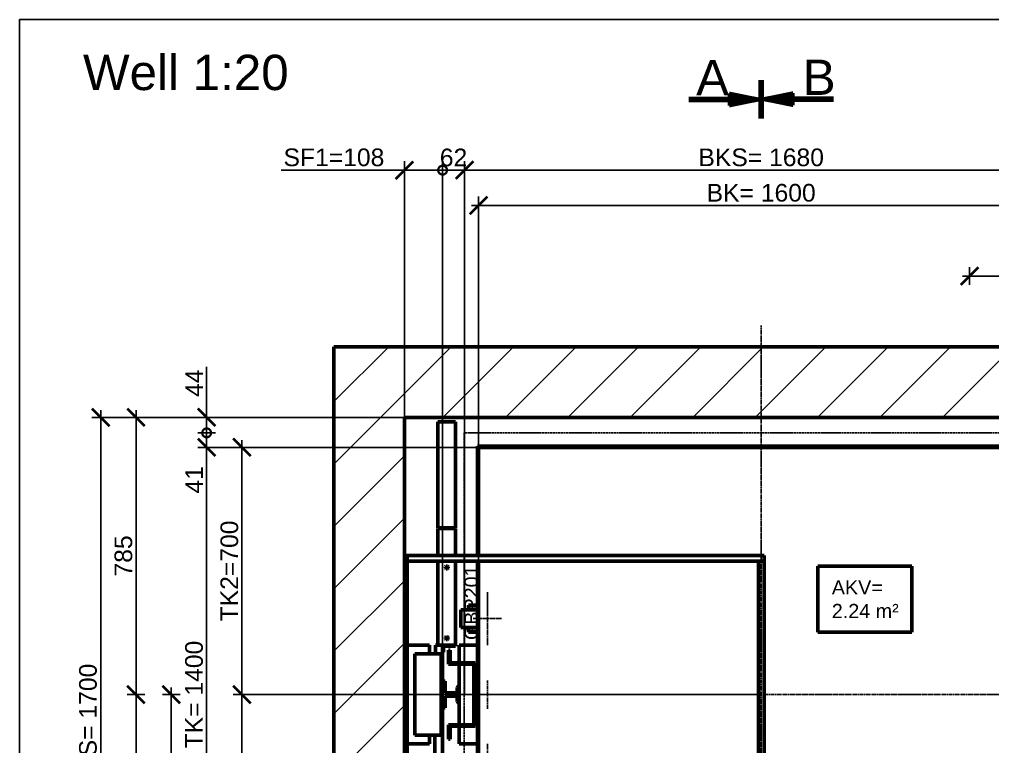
# Model space of a CAD drawing. Header units: millimetres. Extents: x -9546 to 173314, y -46180 to 27253.
# Drawn here: x 43420 to 46175, y -35694 to -33635 of the extents above; entities that cross this region are included whole.
import ezdxf

# ---------------------------------------------------------------- set-up
doc = ezdxf.new("R2010")
doc.units = ezdxf.units.MM
doc.linetypes.add('AM_ISO02W050', pattern=[7.5, 6, -1.5])
doc.linetypes.add('AM_ISO08W050', pattern=[18, 12, -1.5, 3, -1.5])
for name, color, linetype, lineweight in [('AM_0', 7, 'Continuous', 50), ('AM_5', 3, 'Continuous', 25), ('AM_8', 1, 'Continuous', 25), ('LDCar-AM_0', 7, 'Continuous', 50), ('LDCarFrame-AM_0', 7, 'Continuous', 50), ('LDCarFrame-AM_3', 6, 'AM_ISO02W050', 25), ('LDElectricalComponents-AM_0', 7, 'Continuous', 50), ('LDForces-AM_0', 7, 'Continuous', 50), ('LDGear-AM_0', 7, 'Continuous', 50), ('LDGear-AM_7', 4, 'AM_ISO08W050', 25), ('LDGuides-AM_0', 7, 'Continuous', 50), ('LDRailBrackets-AM_0', 7, 'Continuous', 50), ('LDShaft-AM_0', 7, 'Continuous', 50), ('LDShaft-AM_5', 3, 'Continuous', 25), ('LDShaft-AM_7', 4, 'AM_ISO08W050', 25)]:
    doc.layers.add(name, color=color, linetype=linetype, lineweight=lineweight)
doc.layers.add('AM_VIEWS', color=1, linetype='Continuous', lineweight=25, plot=False)
doc.styles.add('LD', font='ARIALUNI.ttf')
doc.styles.get("Standard").update_dxf_attribs({"font": 'ARIALUNI.ttf'})
doc.dimstyles.new('LIFT', dxfattribs={"dimtxt": 2.5, "dimasz": 2.5, "dimexe": 1.25, "dimexo": 0, "dimgap": 0.5, "dimtad": 1, "dimdec": 0, "dimzin": 1, "dimdsep": 46, "dimtxsty": 'LD', "dimblk": 'ARCHTICK', "dimcen": 0, "dimdle": 1, "dimclrd": 3, "dimclre": 3, "dimclrt": 4, "dimadec": 0, "dimazin": 0, "dimtp": 0.1, "dimtm": 0.1, "dimtfac": 0.71, "dimtdec": 0, "dimtix": 1, "dimtmove": 0, "dimatfit": 3, "dimfxl": 1, "dimtolj": 1, "dimarcsym": 0})

# ---------------------------------------------------------------- blocks, each defined once
blk = doc.blocks.new('LD_20260611094835_000001A7')
at = {"layer": 'AM_8'}
for p, q in [((-200, 1567.8), (132.2, 1900)), ((-200, 1744.5), (-44.5, 1900)), ((109, 1700), (309, 1900)), ((285.8, 1700), (485.8, 1900)), ((462.6, 1700), (662.6, 1900)), ((639.3, 1700), (839.3, 1900)), ((816.1, 1700), (1016.1, 1900)), ((992.9, 1700), (1192.9, 1900)), ((1169.7, 1700), (1369.7, 1900)), ((1346.4, 1700), (1546.4, 1900)), ((1523.2, 1700), (1723.2, 1900)), ((1700, 1700), (1900, 1900)), ((1876.8, 1700), (2076.8, 1900)), ((2053.6, 1700), (2253.6, 1900)), ((2150, 1619.7), (2350, 1819.7)), ((2150, 1442.9), (2350, 1642.9)), ((-200, 1391), (0, 1591)), ((2150, 1266.1), (2350, 1466.1)), ((-200, 1214.2), (0, 1414.2)), ((2150, 1089.3), (2350, 1289.3)), ((-200, 1037.4), (0, 1237.4)), ((2150, 912.6), (2350, 1112.6)), ((-200, 860.7), (0, 1060.7)), ((2150, 735.8), (2350, 935.8)), ((-200, 683.9), (0, 883.9)), ((2150, 559), (2350, 759)), ((-200, 507.1), (0, 707.1)), ((2150, 382.2), (2350, 582.2)), ((-200, 330.3), (0, 530.3)), ((2150, 205.5), (2350, 405.5)), ((-200, 153.6), (0, 353.6)), ((2150, 28.7), (2350, 228.7)), ((-200, -23.2), (0, 176.8)), ((2098.1, -200), (2350, 51.9)), ((-200, -200), (0, 0)), ((-23.2, -200), (176.8, 0)), ((1600, -167.8), (1767.8, 0)), ((1744.5, -200), (1944.5, 0)), ((1921.3, -200), (2121.3, 0)), ((153.6, -200), (332.5, -21.1)), ((357.5, -172.8), (420, -110.3)), ((2274.9, -200), (2350, -124.9)), ((330.3, -200), (332.5, -197.8))]:
    blk.add_line(p, q, dxfattribs=at)
blk = doc.blocks.new('LD_20260611094835_000001A8')
at = {"layer": 'LDShaft-AM_0'}
for p, q in [((0, 1900), (-200, 1900)), ((-200, 1900), (-200, -200)), ((2150, 1900), (0, 1900)), ((2350, 1900), (2150, 1900)), ((2350, -200), (2350, 1900)), ((0, 1700), (0, 1309)), ((0, 0), (0, 1700)), ((0, 1700), (2150, 1700)), ((2150, 1635), (2150, 1700)), ((2150, 1700), (2150, 0)), ((2150, 320), (2150, 1510)), ((0, 509), (0, 341.8)), ((0, 258.3), (0, 0)), ((2150, 0), (2150, 195)), ((0, 0), (440, 0)), ((332.5, 0), (0, 0)), ((357.5, 0), (332.5, 0)), ((332.5, -200), (332.5, 0)), ((420, 0), (357.5, 0)), ((357.5, 0), (357.5, -200)), ((420, -200), (420, 0)), ((1580, 0), (2150, 0)), ((2150, 0), (1600, 0)), ((1600, 0), (1600, -200)), ((-200, -200), (0, -200)), ((0, -200), (332.5, -200)), ((332.5, -200), (357.5, -200)), ((357.5, -200), (420, -200)), ((1600, -200), (2150, -200)), ((2150, -200), (2350, -200))]:
    blk.add_line(p, q, dxfattribs=at)
blk = doc.blocks.new('LD_20260611094835_000001B0')
at = {"layer": 'AM_0'}
for p, q in [((-22, -115), (-22, -590)), ((0, -612.75), (0, -115)), ((-22, -551), (-35, -551)), ((-35, -551), (-35, -590)), ((0, -601), (0, -621)), ((5, -601), (0, -601)), ((5, -621), (5, -601)), ((0, -612.75), (-2, -612.75)), ((-2, -612.75), (-2, -639.25)), ((0, -639.25), (0, -612.75)), ((0, -621), (0, -631)), ((5, -621), (0, -621)), ((0, -631), (0, -651)), ((0, -631), (5, -631)), ((5, -631), (5, -621)), ((5, -651), (5, -631)), ((-35, -640), (-35, -701)), ((-22, -640), (-22, -676)), ((-2, -639.25), (0, -639.25)), ((0, -676), (0, -639.25)), ((0, -651), (5, -651)), ((-22, -676), (0, -676)), ((0, -701), (0, -676)), ((-35, -701), (0, -701))]:
    blk.add_line(p, q, dxfattribs=at)
blk = doc.blocks.new('LD_20260611094835_000001B4')
at = {"layer": 'LDShaft-AM_7'}
for p, q in [((0, -1175), (0, 1045)), ((-1270, 0), (1400, 0))]:
    blk.add_line(p, q, dxfattribs=at)
blk = doc.blocks.new('LD_20260611094835_000001B6')
at = {"layer": 'LDElectricalComponents-AM_0'}
for p, q in [((8, 400), (0, 400)), ((0, 400), (0, 384)), ((8, 384), (8, 400)), ((1018, 400), (8, 400)), ((8, 400), (8, 384)), ((1018, 384), (1018, 400)), ((0, 384), (8, 384)), ((0, 384), (0, -400)), ((8, 384), (1018, 384)), ((8, -400), (8, 384)), ((1002, 384), (1002, -915)), ((1018, 384), (1002, 384)), ((1018, -915), (1018, 384)), ((0, -400), (8, -400)), ((1002, -915), (1018, -915))]:
    blk.add_line(p, q, dxfattribs=at)
blk = doc.blocks.new('LD_20260611094835_000001BC')
at = {"layer": 'LDRailBrackets-AM_0'}
for p, q in [((71, 140), (8, 140)), ((71, 115), (71, 140)), ((104, 115), (29, 115)), ((29, 115), (29, -115)), ((108, 115), (104, 115)), ((104, 115), (104, -115)), ((104, -115), (104, 115)), ((108, -115), (108, 115)), ((29, -115), (104, -115)), ((71, -140), (71, -115)), ((104, -115), (108, -115)), ((8, -140), (71, -140))]:
    blk.add_line(p, q, dxfattribs=at)
blk = doc.blocks.new('LD_20260611094835_000001D5')
at = {"layer": 'LDCar-AM_0'}
for p, q in [((-803, 703), (-803, 394)), ((803, 703), (-803, 703)), ((-800, 394), (-800, 700)), ((-800, 700), (800, 700)), ((800, 700), (800, -700)), ((803, -703), (803, 703)), ((-803, 378), (-803, -703)), ((-800, -703), (-800, 378)), ((-803, -703), (-800, -703)), ((-450, -700), (-800, -700)), ((-800, -700), (-800, -703)), ((-800, -703), (-453, -703)), ((-453, -703), (-453, -762.5)), ((-450, -765.5), (-450, -700)), ((450, -700), (450, -765.5)), ((800, -700), (450, -700)), ((453, -762.5), (453, -703)), ((453, -703), (803, -703)), ((-453, -762.5), (-471.5, -762.5)), ((-471.5, -762.5), (-471.5, -765.5)), ((-471.5, -765.5), (-450, -765.5)), ((-451.5, -765.5), (-451.5, -766.5)), ((-451.5, -766.5), (-8, -766.5)), ((8, -766.5), (451.5, -766.5)), ((450, -765.5), (471.5, -765.5)), ((451.5, -766.5), (451.5, -765.5)), ((471.5, -762.5), (453, -762.5)), ((471.5, -765.5), (471.5, -762.5))]:
    blk.add_line(p, q, dxfattribs=at)
blk = doc.blocks.new('LD_20260611094835_000001D7')
at = {"layer": 'LDCarFrame-AM_0'}
for p, q in [((-803, 140), (-855, 140)), ((-855, 140), (-855, 90)), ((855, 140), (803, 140)), ((855, 90), (855, 140)), ((-885, 126), (-885, 86)), ((-881, 126), (-885, 126)), ((-881, 90), (-881, 126)), ((885, 126), (881, 126)), ((881, 126), (881, 90)), ((885, 86), (885, 126)), ((-885, 86), (-814, 86)), ((-810, 90), (-881, 90)), ((-855, 86), (-855, -86)), ((-814, 86), (-814, 50)), ((-810, 50), (-810, 90)), ((881, 90), (810, 90)), ((810, 90), (810, 50)), ((814, 86), (885, 86)), ((814, 50), (814, 86)), ((855, -86), (855, 86)), ((-814, 50), (-810, 50)), ((-810, 50), (-814, 50)), ((-814, 50), (-814, -50)), ((-810, -50), (-810, 50)), ((814, 50), (810, 50)), ((810, 50), (810, -50)), ((810, 50), (814, 50)), ((814, -50), (814, 50)), ((-810, -50), (-814, -50)), ((-814, -50), (-814, -86)), ((-814, -50), (-810, -50)), ((-810, -90), (-810, -50)), ((814, -50), (810, -50)), ((810, -50), (810, -90)), ((810, -50), (814, -50)), ((814, -86), (814, -50)), ((-885, -86), (-885, -126)), ((-814, -86), (-885, -86)), ((-881, -126), (-881, -90)), ((-881, -90), (-810, -90)), ((-855, -90), (-855, -140)), ((810, -90), (881, -90)), ((885, -86), (814, -86)), ((855, -140), (855, -90)), ((881, -90), (881, -126)), ((885, -126), (885, -86)), ((-885, -126), (-881, -126)), ((881, -126), (885, -126)), ((-855, -140), (-803, -140)), ((817.5, -140), (855, -140))]:
    blk.add_line(p, q, dxfattribs=at)
blk = doc.blocks.new('LD_20260611094835_000001D8')
at = {"layer": 'LDGear-AM_0'}
for p, q in [((-829, 253.5), (-829, 251.5)), ((-803, 253.5), (-829, 253.5)), ((-829, 251.5), (-829, 240)), ((-803, 251.5), (-829, 251.5)), ((-829, 251.5), (-803, 251.5)), ((829, 253.5), (803, 253.5)), ((829, 251.5), (803, 251.5)), ((803, 251.5), (829, 251.5)), ((829, 251.5), (829, 253.5)), ((829, 240), (829, 251.5)), ((-844.3, 240), (-850, 240)), ((-850, 240), (-850, 190)), ((-828, 240), (-844.3, 240)), ((-803.7, 240), (-828, 240)), ((-803, 240), (-803.7, 240)), ((803.7, 240), (803, 240)), ((828, 240), (803.7, 240)), ((844.3, 240), (828, 240)), ((847.5, 240), (844.3, 240)), ((-850, 190), (-844.3, 190)), ((-844.3, 190), (-828, 190)), ((-829, 190), (-829, 178.5)), ((-829, 178.5), (-829, 176.5)), ((-803, 178.5), (-829, 178.5)), ((-829, 178.5), (-803, 178.5)), ((-829, 176.5), (-803, 176.5)), ((-828, 190), (-803.7, 190)), ((-803.7, 190), (-803, 190)), ((803, 190), (803.7, 190)), ((829, 178.5), (803, 178.5)), ((803, 178.5), (829, 178.5)), ((803, 176.5), (829, 176.5)), ((803.7, 190), (828, 190)), ((828, 190), (844.3, 190)), ((829, 178.5), (829, 190)), ((829, 176.5), (829, 178.5)), ((844.3, 190), (847.5, 190)), ((-844.3, -190), (-850, -190)), ((-850, -190), (-850, -240)), ((-828, -190), (-844.3, -190)), ((-829, -176.5), (-829, -178.5)), ((-803, -176.5), (-829, -176.5)), ((-829, -178.5), (-829, -190)), ((-803, -178.5), (-829, -178.5)), ((-829, -178.5), (-803, -178.5)), ((-803.7, -190), (-828, -190)), ((-803, -190), (-803.7, -190)), ((829, -176.5), (817.5, -176.5)), ((829, -178.5), (817.5, -178.5)), ((817.5, -178.5), (829, -178.5)), ((828, -190), (817.5, -190)), ((844.3, -190), (828, -190)), ((829, -178.5), (829, -176.5)), ((829, -190), (829, -178.5)), ((847.5, -190), (844.3, -190)), ((-850, -240), (-844.3, -240)), ((-844.3, -240), (-828, -240)), ((-829, -240), (-829, -251.5)), ((-828, -240), (-803.7, -240)), ((-803.7, -240), (-803, -240)), ((817.5, -240), (828, -240)), ((828, -240), (844.3, -240)), ((829, -251.5), (829, -240)), ((844.3, -240), (847.5, -240)), ((-829, -251.5), (-829, -253.5)), ((-803, -251.5), (-829, -251.5)), ((-829, -251.5), (-803, -251.5)), ((-829, -253.5), (-803, -253.5)), ((829, -251.5), (817.5, -251.5)), ((817.5, -251.5), (829, -251.5)), ((817.5, -253.5), (829, -253.5)), ((829, -253.5), (829, -251.5))]:
    blk.add_line(p, q, dxfattribs=at)
at = {"layer": 'LDGear-AM_7'}
for p, q in [((-775, 280), (-775, 290)), ((-775, 150), (-775, 280)), ((775, 280), (775, 290)), ((775, 150), (775, 280)), ((-735, 215), (-815, 215)), ((815, 215), (735, 215)), ((-775, 140), (-775, 150)), ((775, 140), (775, 150)), ((-775, -150), (-775, -140)), ((-775, -280), (-775, -150)), ((775, -150), (775, -140)), ((775, -280), (775, -150)), ((-735, -215), (-815, -215)), ((815, -215), (735, -215)), ((-775, -290), (-775, -280)), ((775, -290), (775, -280))]:
    blk.add_line(p, q, dxfattribs=at)
blk = doc.blocks.new('LD_20260611094835_000001D9')
at = {"layer": 'LDGear-AM_7'}
for p, q in [((0, -40), (0, 40)), ((-115, 0), (115, 0))]:
    blk.add_line(p, q, dxfattribs=at)
blk = doc.blocks.new('LD_20260611094835_000001DB')
at = {"layer": 'LDCarFrame-AM_0'}
for p, q in [((-15, 26.3), (-20.5, 20)), ((-20.5, 20), (-20.5, 15)), ((-20.5, 15), (-15, 15)), ((-15, 15), (-20.5, 15)), ((-20.5, 15), (-20.5, 6)), ((-20.5, 6), (-15, 6)), ((-15, -6), (-20.5, -6)), ((-20.5, -6), (-20.5, -15)), ((-15, -15), (-20.5, -15)), ((-20.5, -15), (-20.5, -20)), ((-20.5, -15), (-15, -15)), ((-20.5, -20), (-15, -26.3))]:
    blk.add_line(p, q, dxfattribs=at)
blk = doc.blocks.new('LD_20260611094835_000001E0')
at = {"layer": 'LDForces-AM_0'}
for p, q in [((116.3, 1276.5), (116, 1275)), ((116, 1275), (116.3, 1273.5)), ((117.2, 1277.8), (116.3, 1276.5)), ((116.3, 1273.5), (117.2, 1272.2)), ((118.5, 1278.7), (117.2, 1277.8)), ((117.2, 1272.2), (118.5, 1271.3)), ((120, 1279), (118.5, 1278.7)), ((118.5, 1271.3), (120, 1271)), ((121.5, 1278.7), (120, 1279)), ((120, 1271), (121.5, 1271.3)), ((122.8, 1277.8), (121.5, 1278.7)), ((121.5, 1271.3), (122.8, 1272.2)), ((123.7, 1276.5), (122.8, 1277.8)), ((122.8, 1272.2), (123.7, 1273.5)), ((124, 1275), (123.7, 1276.5)), ((123.7, 1273.5), (124, 1275)), ((116.3, 1076.5), (116, 1075)), ((116, 1075), (116.3, 1073.5)), ((117.2, 1077.8), (116.3, 1076.5)), ((118.5, 1078.7), (117.2, 1077.8)), ((120, 1079), (118.5, 1078.7)), ((121.5, 1078.7), (120, 1079)), ((122.8, 1077.8), (121.5, 1078.7)), ((123.7, 1076.5), (122.8, 1077.8)), ((124, 1075), (123.7, 1076.5)), ((123.7, 1073.5), (124, 1075)), ((116.3, 1073.5), (117.2, 1072.2)), ((117.2, 1072.2), (118.5, 1071.3)), ((118.5, 1071.3), (120, 1071)), ((120, 1071), (121.5, 1071.3)), ((121.5, 1071.3), (122.8, 1072.2)), ((122.8, 1072.2), (123.7, 1073.5))]:
    blk.add_line(p, q, dxfattribs=at)
blk = doc.blocks.new('LD_20260611094835_000001E1')
at = {"layer": 'LDCarFrame-AM_0'}
for p, q in [((-25, 512), (-25, 212)), ((25, 512), (-25, 512)), ((25, 212), (25, 512)), ((-25, 212), (25, 212)), ((25, 210), (-25, 210)), ((-25, 210), (-25, 134)), ((25, 134), (25, 210)), ((-25, 118), (-25, -120)), ((25, -120), (25, 118)), ((-32, -120), (-32, -145)), ((-12, -120), (-32, -120)), ((-25, -120), (25, -120)), ((-12, -120), (-12, -140)), ((25, -120), (-12, -120)), ((-12, -145), (-12, -120)), ((-9, -140), (-9, -123)), ((-9, -123), (25, -123)), ((25, -123), (25, -120)), ((-12, -140), (-9, -140))]:
    blk.add_line(p, q, dxfattribs=at)
blk = doc.blocks.new('LD_20260611094835_000001E3')
at = {"layer": 'LDGuides-AM_0'}
for p, q in [((-24, 37.5), (-31, 37.5)), ((-31, 37.5), (-31, -37.5)), ((-24, 5), (-24, 37.5)), ((16, 5), (-24, 5)), ((-24, -5), (16, -5)), ((-24, -37.5), (-24, -5)), ((-31, -37.5), (-24, -37.5))]:
    blk.add_line(p, q, dxfattribs=at)
blk = doc.blocks.new('LD_20260611094835_000001E8')
at = {"layer": 'LDCarFrame-AM_3'}
for p, q in [((-841, 741), (-841, -765)), ((841, 741), (-841, 741)), ((-841, 741), (-841, -765)), ((841, 741), (-841, 741)), ((-841, 741), (-841, -765)), ((841, 741), (-841, 741)), ((-841, 741), (-841, -765)), ((841, 741), (-841, 741)), ((841, -765), (841, 741)), ((841, -765), (841, 741)), ((841, -765), (841, 741)), ((841, -765), (841, 741)), ((-800, 700), (-800, -700)), ((800, 700), (-800, 700)), ((800, -700), (800, 700)), ((-800, -700), (800, -700)), ((-841, -765), (841, -765)), ((-841, -765), (841, -765)), ((-841, -765), (841, -765)), ((-841, -765), (841, -765))]:
    blk.add_line(p, q, dxfattribs=at)
blk = doc.blocks.new('_DotSmall')
at = {"color": 0, "linetype": 'ByBlock', "const_width": 0.5}
blk.add_lwpolyline([(-0.0625, 0, 1), (0.0625, 0, 1)], format="xyb", close=True, dxfattribs=at)
blk = doc.blocks.new('*D2434')
at = {"layer": 'Defpoints', "color": 0, "transparency": 16777216}
for p in [(43949.7, -34806.1), (43974.7, -34806.1), (43974.7, -34847.1)]:
    blk.add_point(p, dxfattribs=at)
at = {"layer": 'LDShaft-AM_5', "color": 3, "lineweight": -2, "transparency": 16777216}
for p, q in [((43974.7, -34806.1), (43924.7, -34806.1)), ((43949.7, -34806.1), (43949.7, -34867.1)), ((43974.7, -34847.1), (43924.7, -34847.1)), ((43949.7, -34847.1), (43949.7, -34981.1))]:
    blk.add_line(p, q, dxfattribs=at)
at = {"layer": 'LDShaft-AM_5', "color": 3, "lineweight": -2, "transparency": 16777216, "xscale": 50, "yscale": 50, "zscale": 50, "rotation": 90}
blk.add_blockref('_DotSmall', (43949.7, -34806.1), dxfattribs=at)
at = {"layer": 'LDShaft-AM_5', "color": 4, "transparency": 16777216, "insert": (43914.6, -34939.1), "char_height": 50, "attachment_point": 5, "rotation": 90, "style": 'LD'}
blk.add_mtext('\\A1;41', dxfattribs=at)
blk = doc.blocks.new('_ArchTick')
at = {"color": 0, "linetype": 'ByBlock', "const_width": 0.15}
blk.add_lwpolyline([(-0.5, -0.5), (0.5, 0.5)], dxfattribs=at)
blk = doc.blocks.new('_NONE')
blk = doc.blocks.new('*D2435')
at = {"layer": 'Defpoints', "color": 0, "transparency": 16777216}
for p in [(43949.7, -34762.1), (43974.7, -34762.1), (43974.7, -34806.1)]:
    blk.add_point(p, dxfattribs=at)
at = {"layer": 'LDShaft-AM_5', "color": 3, "lineweight": -2, "transparency": 16777216}
for p, q in [((43949.7, -34762.1), (43949.7, -34618.7)), ((43974.7, -34762.1), (43924.7, -34762.1)), ((43949.7, -34826.1), (43949.7, -34762.1)), ((43974.7, -34806.1), (43924.7, -34806.1))]:
    blk.add_line(p, q, dxfattribs=at)
at = {"layer": 'LDShaft-AM_5', "color": 3, "lineweight": -2, "transparency": 16777216, "xscale": 50, "yscale": 50, "zscale": 50}
for name, p, rotation in [('_ArchTick', (43949.7, -34762.1), 90), ('_DotSmall', (43949.7, -34806.1), 270)]:
    blk.add_blockref(name, p, dxfattribs=dict(at, rotation=rotation))
at = {"layer": 'LDShaft-AM_5', "color": 4, "transparency": 16777216, "insert": (43914.7, -34665.4), "char_height": 50, "attachment_point": 5, "rotation": 90, "style": 'LD'}
blk.add_mtext('\\A1;44', dxfattribs=at)
blk = doc.blocks.new('*D2436')
at = {"layer": 'AM_5', "color": 3, "lineweight": -2, "transparency": 16777216}
for p, q in [((44719.7, -34847.1), (44024.7, -34847.1)), ((44049.7, -35567.1), (44049.7, -34827.1)), ((45519.7, -35547.1), (44024.7, -35547.1))]:
    blk.add_line(p, q, dxfattribs=at)
at = {"layer": 'Defpoints', "color": 0, "transparency": 16777216}
for p in [(44049.7, -34847.1), (44719.7, -34847.1), (45519.7, -35547.1)]:
    blk.add_point(p, dxfattribs=at)
at = {"layer": 'AM_5', "color": 3, "lineweight": -2, "transparency": 16777216, "xscale": 50, "yscale": 50, "zscale": 50}
for p, rotation in [((44049.7, -34847.1), 90), ((44049.7, -35547.1), 270)]:
    blk.add_blockref('_ArchTick', p, dxfattribs=dict(at, rotation=rotation))
at = {"layer": 'AM_5', "color": 4, "transparency": 16777216, "insert": (44014.2, -35197.1), "char_height": 50, "attachment_point": 5, "rotation": 90, "style": 'LD'}
blk.add_mtext('\\A1;TK2=700', dxfattribs=at)
blk = doc.blocks.new('*D2438')
at = {"layer": 'Defpoints', "color": 0, "transparency": 16777216}
for p in [(44679.7, -34062.1), (44617.7, -35547.1), (44679.7, -35547.1)]:
    blk.add_point(p, dxfattribs=at)
at = {"layer": 'LDShaft-AM_5', "color": 3, "lineweight": -2, "transparency": 16777216}
for p, q in [((44617.7, -35547.1), (44617.7, -34037.1)), ((44679.7, -35547.1), (44679.7, -34037.1)), ((44617.7, -34062.1), (44567.7, -34062.1)), ((44617.7, -34062.1), (44679.7, -34062.1)), ((44679.7, -34062.1), (44729.7, -34062.1))]:
    blk.add_line(p, q, dxfattribs=at)
at = {"layer": 'LDShaft-AM_5', "color": 3, "lineweight": -2, "transparency": 16777216, "xscale": 50, "yscale": 50, "zscale": 50}
blk.add_blockref('_DotSmall', (44617.7, -34062.1), dxfattribs=at)
at = {"layer": 'LDShaft-AM_5', "color": 4, "transparency": 16777216, "insert": (44648.7, -34026.5), "char_height": 50, "attachment_point": 5, "style": 'LD'}
blk.add_mtext('\\A1;62', dxfattribs=at)
blk = doc.blocks.new('*D2440')
at = {"layer": 'Defpoints', "color": 0, "transparency": 16777216}
for p in [(43849.7, -35547.1), (43874.7, -35547.1), (45519.7, -36357.1)]:
    blk.add_point(p, dxfattribs=at)
at = {"layer": 'LDShaft-AM_5', "color": 3, "lineweight": -2, "transparency": 16777216}
for p, q in [((43849.7, -36377.1), (43849.7, -35527.1)), ((43874.7, -35547.1), (43824.7, -35547.1)), ((45519.7, -36357.1), (43824.7, -36357.1))]:
    blk.add_line(p, q, dxfattribs=at)
at = {"layer": 'LDShaft-AM_5', "color": 3, "lineweight": -2, "transparency": 16777216, "xscale": 50, "yscale": 50, "zscale": 50}
for p, rotation in [((43849.7, -35547.1), 90), ((43849.7, -36357.1), 270)]:
    blk.add_blockref('_ArchTick', p, dxfattribs=dict(at, rotation=rotation))
at = {"layer": 'LDShaft-AM_5', "color": 4, "transparency": 16777216, "insert": (43814.2, -35952.1), "char_height": 50, "attachment_point": 5, "rotation": 90, "style": 'LD'}
blk.add_mtext('\\A1;TKF= 810', dxfattribs=at)
blk = doc.blocks.new('*D2443')
at = {"layer": 'Defpoints', "color": 0, "transparency": 16777216}
for p in [(46359.7, -34062.1), (44679.7, -35547.1), (46359.7, -35547.1)]:
    blk.add_point(p, dxfattribs=at)
at = {"layer": 'LDShaft-AM_5', "color": 3, "lineweight": -2, "transparency": 16777216}
for p, q in [((44679.7, -35547.1), (44679.7, -34037.1)), ((46359.7, -35547.1), (46359.7, -34037.1)), ((44659.7, -34062.1), (46379.7, -34062.1))]:
    blk.add_line(p, q, dxfattribs=at)
at = {"layer": 'LDShaft-AM_5', "color": 3, "lineweight": -2, "transparency": 16777216, "xscale": 50, "yscale": 50, "zscale": 50, "rotation": 180}
blk.add_blockref('_ArchTick', (44679.7, -34062.1), dxfattribs=at)
at = {"layer": 'LDShaft-AM_5', "color": 3, "lineweight": -2, "transparency": 16777216, "xscale": 50, "yscale": 50, "zscale": 50}
blk.add_blockref('_ArchTick', (46359.7, -34062.1), dxfattribs=at)
at = {"layer": 'LDShaft-AM_5', "color": 4, "transparency": 16777216, "insert": (45519.7, -34026.2), "char_height": 50, "attachment_point": 5, "style": 'LD'}
blk.add_mtext('\\A1;BKS= 1680', dxfattribs=at)
blk = doc.blocks.new('*D2445')
at = {"layer": 'AM_5', "color": 3, "lineweight": -2, "transparency": 16777216}
for p, q in [((44049.7, -36267.1), (44049.7, -35527.1)), ((45519.7, -35547.1), (44024.7, -35547.1)), ((44719.7, -36247.1), (44024.7, -36247.1))]:
    blk.add_line(p, q, dxfattribs=at)
at = {"layer": 'Defpoints', "color": 0, "transparency": 16777216}
for p in [(44049.7, -35547.1), (45519.7, -35547.1), (44719.7, -36247.1)]:
    blk.add_point(p, dxfattribs=at)
at = {"layer": 'AM_5', "color": 3, "lineweight": -2, "transparency": 16777216, "xscale": 50, "yscale": 50, "zscale": 50}
for p, rotation in [((44049.7, -35547.1), 90), ((44049.7, -36247.1), 270)]:
    blk.add_blockref('_ArchTick', p, dxfattribs=dict(at, rotation=rotation))
at = {"layer": 'AM_5', "color": 4, "transparency": 16777216, "insert": (44014.2, -35897.1), "char_height": 50, "attachment_point": 5, "rotation": 90, "style": 'LD'}
blk.add_mtext('\\A1;TK1=700', dxfattribs=at)
blk = doc.blocks.new('*D2448')
at = {"layer": 'Defpoints', "color": 0, "transparency": 16777216}
for p in [(43749.7, -35547.1), (43774.7, -35547.1), (45519.7, -36462.1)]:
    blk.add_point(p, dxfattribs=at)
at = {"layer": 'LDShaft-AM_5', "color": 3, "lineweight": -2, "transparency": 16777216}
for p, q in [((43749.7, -36482.1), (43749.7, -35527.1)), ((43774.7, -35547.1), (43724.7, -35547.1)), ((45519.7, -36462.1), (43724.7, -36462.1))]:
    blk.add_line(p, q, dxfattribs=at)
at = {"layer": 'LDShaft-AM_5', "color": 3, "lineweight": -2, "transparency": 16777216, "xscale": 50, "yscale": 50, "zscale": 50}
for p, rotation in [((43749.7, -35547.1), 90), ((43749.7, -36462.1), 270)]:
    blk.add_blockref('_ArchTick', p, dxfattribs=dict(at, rotation=rotation))
at = {"layer": 'LDShaft-AM_5', "color": 4, "transparency": 16777216, "insert": (43713.9, -36004.6), "char_height": 50, "attachment_point": 5, "rotation": 90, "style": 'LD'}
blk.add_mtext('\\A1;TKSW=915', dxfattribs=at)
blk = doc.blocks.new('*D2450')
at = {"layer": 'Defpoints', "color": 0, "transparency": 16777216}
for p in [(43749.7, -34762.1), (43774.7, -34762.1), (43774.7, -35547.1)]:
    blk.add_point(p, dxfattribs=at)
at = {"layer": 'LDShaft-AM_5', "color": 3, "lineweight": -2, "transparency": 16777216}
for p, q in [((43774.7, -34762.1), (43724.7, -34762.1)), ((43749.7, -35567.1), (43749.7, -34742.1)), ((43774.7, -35547.1), (43724.7, -35547.1))]:
    blk.add_line(p, q, dxfattribs=at)
at = {"layer": 'LDShaft-AM_5', "color": 3, "lineweight": -2, "transparency": 16777216, "xscale": 50, "yscale": 50, "zscale": 50}
for p, rotation in [((43749.7, -34762.1), 90), ((43749.7, -35547.1), 270)]:
    blk.add_blockref('_ArchTick', p, dxfattribs=dict(at, rotation=rotation))
at = {"layer": 'LDShaft-AM_5', "color": 4, "transparency": 16777216, "insert": (43714.2, -35154.6), "char_height": 50, "attachment_point": 5, "rotation": 90, "style": 'LD'}
blk.add_mtext('\\A1;785', dxfattribs=at)
blk = doc.blocks.new('*D2454')
at = {"layer": 'Defpoints', "color": 0, "transparency": 16777216}
for p in [(43649.7, -34762.1), (44509.7, -34762.1), (44509.7, -36462.1)]:
    blk.add_point(p, dxfattribs=at)
at = {"layer": 'LDShaft-AM_5', "color": 3, "lineweight": -2, "transparency": 16777216}
for p, q in [((44509.7, -34762.1), (43624.7, -34762.1)), ((43649.7, -36482.1), (43649.7, -34742.1)), ((44509.7, -36462.1), (43624.7, -36462.1))]:
    blk.add_line(p, q, dxfattribs=at)
at = {"layer": 'LDShaft-AM_5', "color": 3, "lineweight": -2, "transparency": 16777216, "xscale": 50, "yscale": 50, "zscale": 50}
for p, rotation in [((43649.7, -34762.1), 90), ((43649.7, -36462.1), 270)]:
    blk.add_blockref('_ArchTick', p, dxfattribs=dict(at, rotation=rotation))
at = {"layer": 'LDShaft-AM_5', "color": 4, "transparency": 16777216, "insert": (43613.9, -35612.1), "char_height": 50, "attachment_point": 5, "rotation": 90, "style": 'LD'}
blk.add_mtext('\\A1;TS= 1700', dxfattribs=at)
blk = doc.blocks.new('*D2455')
at = {"layer": 'Defpoints', "color": 0, "transparency": 16777216}
for p in [(46659.7, -34362.1), (46109.7, -34387.1), (46659.7, -34387.1)]:
    blk.add_point(p, dxfattribs=at)
at = {"layer": 'LDShaft-AM_5', "color": 3, "lineweight": -2, "transparency": 16777216}
for p, q in [((46109.7, -34387.1), (46109.7, -34337.1)), ((46659.7, -34387.1), (46659.7, -34337.1)), ((46089.7, -34362.1), (46679.7, -34362.1))]:
    blk.add_line(p, q, dxfattribs=at)
at = {"layer": 'LDShaft-AM_5', "color": 3, "lineweight": -2, "transparency": 16777216, "xscale": 50, "yscale": 50, "zscale": 50, "rotation": 180}
blk.add_blockref('_ArchTick', (46109.7, -34362.1), dxfattribs=at)
at = {"layer": 'LDShaft-AM_5', "color": 3, "lineweight": -2, "transparency": 16777216, "xscale": 50, "yscale": 50, "zscale": 50}
blk.add_blockref('_ArchTick', (46659.7, -34362.1), dxfattribs=at)
at = {"layer": 'LDShaft-AM_5', "color": 4, "transparency": 16777216, "insert": (46384.7, -34326.5), "char_height": 50, "attachment_point": 5, "style": 'LD'}
blk.add_mtext('\\A1;550', dxfattribs=at)
blk = doc.blocks.new('*D2456')
at = {"layer": 'Defpoints', "color": 0, "transparency": 16777216}
for p in [(44617.7, -34062.1), (44509.7, -35547.1), (44617.7, -35547.1)]:
    blk.add_point(p, dxfattribs=at)
at = {"layer": 'LDShaft-AM_5', "color": 3, "lineweight": -2, "transparency": 16777216}
for p, q in [((44509.7, -35547.1), (44509.7, -34037.1)), ((44617.7, -35547.1), (44617.7, -34037.1)), ((44509.7, -34062.1), (44160.4, -34062.1)), ((44617.7, -34062.1), (44489.7, -34062.1))]:
    blk.add_line(p, q, dxfattribs=at)
at = {"layer": 'LDShaft-AM_5', "color": 3, "lineweight": -2, "transparency": 16777216, "xscale": 50, "yscale": 50, "zscale": 50, "rotation": 180}
blk.add_blockref('_ArchTick', (44509.7, -34062.1), dxfattribs=at)
at = {"layer": 'LDShaft-AM_5', "color": 3, "lineweight": -2, "transparency": 16777216, "xscale": 50, "yscale": 50, "zscale": 50}
blk.add_blockref('_DotSmall', (44617.7, -34062.1), dxfattribs=at)
at = {"layer": 'LDShaft-AM_5', "color": 4, "transparency": 16777216, "insert": (44310.1, -34026.2), "char_height": 50, "attachment_point": 5, "style": 'LD'}
blk.add_mtext('\\A1;SF1=108', dxfattribs=at)
blk = doc.blocks.new('*D2465')
at = {"layer": 'Defpoints', "color": 0, "transparency": 16777216}
for p in [(46319.7, -34162.1), (44719.7, -34847.1), (46319.7, -34847.1)]:
    blk.add_point(p, dxfattribs=at)
at = {"layer": 'LDShaft-AM_5', "color": 3, "lineweight": -2, "transparency": 16777216}
for p, q in [((44719.7, -34847.1), (44719.7, -34137.1)), ((46319.7, -34847.1), (46319.7, -34137.1)), ((44699.7, -34162.1), (46339.7, -34162.1))]:
    blk.add_line(p, q, dxfattribs=at)
at = {"layer": 'LDShaft-AM_5', "color": 3, "lineweight": -2, "transparency": 16777216, "xscale": 50, "yscale": 50, "zscale": 50, "rotation": 180}
blk.add_blockref('_ArchTick', (44719.7, -34162.1), dxfattribs=at)
at = {"layer": 'LDShaft-AM_5', "color": 3, "lineweight": -2, "transparency": 16777216, "xscale": 50, "yscale": 50, "zscale": 50}
blk.add_blockref('_ArchTick', (46319.7, -34162.1), dxfattribs=at)
at = {"layer": 'LDShaft-AM_5', "color": 4, "transparency": 16777216, "insert": (45519.7, -34126.5), "char_height": 50, "attachment_point": 5, "style": 'LD'}
blk.add_mtext('\\A1;BK= 1600 ', dxfattribs=at)
blk = doc.blocks.new('*D2466')
at = {"layer": 'Defpoints', "color": 0, "transparency": 16777216}
for p in [(43949.7, -34847.1), (44719.7, -34847.1), (44719.7, -36247.1)]:
    blk.add_point(p, dxfattribs=at)
at = {"layer": 'LDShaft-AM_5', "color": 3, "lineweight": -2, "transparency": 16777216}
for p, q in [((44719.7, -34847.1), (43924.7, -34847.1)), ((43949.7, -36267.1), (43949.7, -34827.1)), ((44719.7, -36247.1), (43924.7, -36247.1))]:
    blk.add_line(p, q, dxfattribs=at)
at = {"layer": 'LDShaft-AM_5', "color": 3, "lineweight": -2, "transparency": 16777216, "xscale": 50, "yscale": 50, "zscale": 50}
for p, rotation in [((43949.7, -34847.1), 90), ((43949.7, -36247.1), 270)]:
    blk.add_blockref('_ArchTick', p, dxfattribs=dict(at, rotation=rotation))
at = {"layer": 'LDShaft-AM_5', "color": 4, "transparency": 16777216, "insert": (43914.2, -35547.1), "char_height": 50, "attachment_point": 5, "rotation": 90, "style": 'LD'}
blk.add_mtext('\\A1;TK= 1400', dxfattribs=at)
blk = doc.blocks.new('DWG_CMC_ARROW_B_LEFT')
for p, q in [((-0.14, -2.65), (-0.14, 2.74)), ((-0.09, -2.65), (-0.09, 2.74)), ((-0.05, -2.65), (-0.05, 2.74)), ((0, -2.65), (0, 2.74)), ((0.05, -2.65), (0.05, 2.74)), ((0.09, -2.65), (0.09, 2.74)), ((0.14, -2.65), (0.14, 2.74)), ((4.49, 0.91), (0.14, 0.05)), ((4.49, -0.82), (0.14, 0.05)), ((10.22, 0.05), (0.14, 0.05)), ((10.22, 0.09), (0.37, 0.09)), ((10.22, 0), (0.37, 0)), ((10.22, 0.14), (0.61, 0.14)), ((10.22, 0.19), (0.84, 0.19)), ((4.49, 0.23), (1.07, 0.23)), ((4.49, 0.28), (1.31, 0.28)), ((4.49, 0.33), (1.54, 0.33)), ((4.49, 0.37), (1.78, 0.37)), ((4.49, 0.42), (2.01, 0.42)), ((4.49, 0.46), (2.24, 0.46)), ((4.49, 0.51), (2.48, 0.51)), ((4.49, 0.56), (2.71, 0.56)), ((4.49, 0.6), (2.95, 0.6)), ((4.49, 0.65), (3.18, 0.65)), ((4.49, 0.7), (3.41, 0.7)), ((4.49, 0.74), (3.65, 0.74)), ((4.49, 0.79), (3.88, 0.79)), ((4.49, 0.84), (4.11, 0.84)), ((4.49, 0.88), (4.35, 0.88)), ((4.49, 0.91), (4.49, 0.05)), ((4.49, 0.05), (4.49, -0.82)), ((10.22, -0.05), (0.61, -0.05)), ((10.22, -0.09), (0.84, -0.09)), ((4.49, -0.14), (1.07, -0.14)), ((4.49, -0.19), (1.31, -0.19)), ((4.49, -0.23), (1.54, -0.23)), ((4.49, -0.28), (1.78, -0.28)), ((4.49, -0.33), (2.01, -0.33)), ((4.49, -0.37), (2.24, -0.37)), ((4.49, -0.42), (2.48, -0.42)), ((4.49, -0.46), (2.71, -0.46)), ((4.49, -0.51), (2.95, -0.51)), ((4.49, -0.56), (3.18, -0.56)), ((4.49, -0.6), (3.41, -0.6)), ((4.49, -0.65), (3.65, -0.65)), ((4.49, -0.7), (3.88, -0.7)), ((4.49, -0.74), (4.11, -0.74)), ((4.49, -0.79), (4.35, -0.79))]:
    blk.add_line(p, q)
blk.add_text('B', height=5).set_placement((5.88, 0.65))
blk = doc.blocks.new('DWG_CMC_ARROW_A_RIGHT')
for p, q in [((-0.14, -2.69), (-0.14, 2.69)), ((-0.09, -2.69), (-0.09, 2.69)), ((-0.05, -2.69), (-0.05, 2.69)), ((0, -2.69), (0, 2.69)), ((0.05, -2.69), (0.05, 2.69)), ((0.09, -2.69), (0.09, 2.69)), ((0.14, -2.69), (0.14, 2.69)), ((-10.22, 0.14), (-0.84, 0.14)), ((-10.22, 0.09), (-0.61, 0.09)), ((-10.22, 0.05), (-0.37, 0.05)), ((-10.22, 0), (-0.14, 0)), ((-4.49, 0.87), (-0.14, 0)), ((-4.49, 0.87), (-4.49, 0)), ((-4.49, 0.84), (-4.35, 0.84)), ((-4.49, 0.79), (-4.12, 0.79)), ((-4.49, 0.74), (-3.88, 0.74)), ((-4.49, 0.7), (-3.65, 0.7)), ((-4.49, 0.65), (-3.41, 0.65)), ((-4.49, 0.6), (-3.18, 0.6)), ((-4.49, 0.56), (-2.95, 0.56)), ((-4.49, 0.51), (-2.71, 0.51)), ((-4.49, 0.46), (-2.48, 0.46)), ((-4.49, 0.42), (-2.24, 0.42)), ((-4.49, 0.37), (-2.01, 0.37)), ((-4.49, 0.33), (-1.78, 0.33)), ((-4.49, 0.28), (-1.54, 0.28)), ((-4.49, 0.23), (-1.31, 0.23)), ((-4.49, 0.19), (-1.08, 0.19)), ((-4.49, 0), (-4.49, -0.87)), ((-4.49, -0.87), (-0.14, 0)), ((-10.22, -0.05), (-0.37, -0.05)), ((-10.22, -0.09), (-0.61, -0.09)), ((-10.22, -0.14), (-0.84, -0.14)), ((-4.49, -0.19), (-1.08, -0.19)), ((-4.49, -0.23), (-1.31, -0.23)), ((-4.49, -0.28), (-1.54, -0.28)), ((-4.49, -0.33), (-1.78, -0.33)), ((-4.49, -0.37), (-2.01, -0.37)), ((-4.49, -0.42), (-2.24, -0.42)), ((-4.49, -0.46), (-2.48, -0.46)), ((-4.49, -0.51), (-2.71, -0.51)), ((-4.49, -0.56), (-2.95, -0.56)), ((-4.49, -0.6), (-3.18, -0.6)), ((-4.49, -0.65), (-3.41, -0.65)), ((-4.49, -0.7), (-3.65, -0.7)), ((-4.49, -0.74), (-3.88, -0.74)), ((-4.49, -0.79), (-4.12, -0.79)), ((-4.49, -0.84), (-4.35, -0.84))]:
    blk.add_line(p, q)
blk.add_text('A', height=5).set_placement((-9.21, 0.6))
blk = doc.blocks.new('LD_20260611094835_000001EF')
at = {"layer": 'LDShaft-AM_0'}
for p, q in [((1170, 1278.3), (1170, 1091.7)), ((1436.8, 1278.3), (1170, 1278.3)), ((1436.8, 1091.7), (1436.8, 1278.3)), ((1170, 1091.7), (1436.8, 1091.7))]:
    blk.add_line(p, q, dxfattribs=at)
at = {"layer": 'LDShaft-AM_0', "insert": (1210, 1185), "char_height": 40, "attachment_point": 4, "style": 'LD'}
blk.add_mtext('\\fArial Unicode MS|b0|i0;\\l\\C256;AKV=\\P2.24 m²', dxfattribs=at)

msp = doc.modelspace()

# ---------------------------------------------------------------- linework, layer by layer
at = {"layer": 'AM_VIEWS'}
msp.add_lwpolyline([(43419.7, -33635.4), (47747.9, -33635.4), (47747.9, -37458.1), (43419.7, -37458.1)], close=True, dxfattribs=at)

# ---------------------------------------------------------------- block references
for name, p in [('LD_20260611094835_000001B4', (45519.7, -35547.1)), ('LD_20260611094835_000001A7', (44509.7, -36462.1)), ('LD_20260611094835_000001A8', (44509.7, -36462.1)), ('LD_20260611094835_000001E1', (44629.7, -35287.1)), ('LD_20260611094835_000001E8', (45519.7, -35547.1)), ('LD_20260611094835_000001D5', (45519.7, -35547.1)), ('LD_20260611094835_000001B6', (44509.7, -35553.1)), ('LD_20260611094835_000001E0', (44509.7, -36462.1)), ('LD_20260611094835_000001EF', (44509.7, -36462.1)), ('LD_20260611094835_000001D8', (45519.7, -35547.1)), ('LD_20260611094835_000001BC', (44509.7, -35547.1)), ('LD_20260611094835_000001D7', (45519.7, -35547.1)), ('LD_20260611094835_000001E3', (44648.7, -35547.1)), ('LD_20260611094835_000001D9', (44744.7, -35547.1)), ('LD_20260611094835_000001DB', (44679.7, -35547.1)), ('LD_20260611094835_000001B0', (44617.7, -35547.1))]:
    msp.add_blockref(name, p)
at = {"layer": 'LDShaft-AM_0', "xscale": 20, "yscale": 20, "zscale": 20}
for name in ['DWG_CMC_ARROW_A_RIGHT', 'DWG_CMC_ARROW_B_LEFT']:
    msp.add_blockref(name, (45519.7, -33862.1), dxfattribs=at)

# ---------------------------------------------------------------- texts
at = {"layer": 'LDShaft-AM_0', "insert": (43599.7, -33962.1), "char_height": 100, "attachment_point": 7, "style": 'LD'}
msp.add_mtext('\\fArial Unicode MS|b0|i0;\\l\\C256;Well 1:20\\P\\H0.6x;\\S  ', dxfattribs=at)
at = {"layer": 'LDShaft-AM_0', "insert": (44679.7, -35287.1), "char_height": 40, "attachment_point": 2, "rotation": 90, "style": 'LD'}
msp.add_mtext('\\fArial Unicode MS|b0|i0;\\l\\C256;GBP201', dxfattribs=at)

# ---------------------------------------------------------------- dimensions: what is measured, and where the dimension line sits
at = {"layer": 'AM_5'}
for base, p1, p2, text, picture, middle in [((44049.7, -34847.1), (45519.7, -35547.1), (44719.7, -34847.1), 'TK2=<>', '*D2436', (44014.2, -35197.1)), ((44049.7, -35547.1), (44719.7, -36247.1), (45519.7, -35547.1), 'TK1=<>', '*D2445', (44014.2, -35897.1))]:
    dim = msp.add_linear_dim(base=base, p1=p1, p2=p2, angle=90, text=text, dimstyle='LIFT', override={"dimscale": 20, "dimtxt": 2.5, "dimtix": 1}, dxfattribs=at)
    dim.commit()
    dim.dimension.update_dxf_attribs({"geometry": picture, "text_midpoint": middle})
at = {"layer": 'LDShaft-AM_5'}
for base, p1, p2, text, override, picture, middle in [((46359.7, -34062.1), (44679.7, -35547.1), (46359.7, -35547.1), 'BKS= <>', {"dimscale": 20, "dimtxt": 2.5, "dimtix": 1}, '*D2443', (45519.7, -34026.2)), ((44617.7, -34062.1), (44509.7, -35547.1), (44617.7, -35547.1), 'SF1=<>', {"dimscale": 20, "dimtxt": 2.5, "dimjust": 1, "dimblk2": 'DOTSMALL', "dimsah": 1, "dimtix": 0}, '*D2456', (44310.1, -34026.2)), ((46319.7, -34162.1), (44719.7, -34847.1), (46319.7, -34847.1), 'BK= 1600 ', {"dimscale": 20, "dimtxt": 2.5, "dimtix": 1}, '*D2465', (45519.7, -34126.5))]:
    dim = msp.add_linear_dim(base=base, p1=p1, p2=p2, text=text, dimstyle='LIFT', override=override, dxfattribs=at)
    dim.commit()
    dim.dimension.update_dxf_attribs({"geometry": picture, "text_midpoint": middle})
for base, p1, p2, override, picture, middle in [((44679.7, -34062.1), (44617.7, -35547.1), (44679.7, -35547.1), {"dimscale": 20, "dimtxt": 2.5, "dimblk1": 'DOTSMALL', "dimblk2": 'NONE', "dimsah": 1, "dimtix": 1}, '*D2438', (44648.7, -34026.5)), ((46659.7, -34362.1), (46109.7, -34387.1), (46659.7, -34387.1), {"dimscale": 20, "dimtxt": 2.5, "dimtix": 1}, '*D2455', (46384.7, -34326.5))]:
    dim = msp.add_linear_dim(base=base, p1=p1, p2=p2, dimstyle='LIFT', override=override, dxfattribs=at)
    dim.commit()
    dim.dimension.update_dxf_attribs({"geometry": picture, "text_midpoint": middle})
for base, p1, p2, override, picture, middle in [((43949.7, -34762.1), (43974.7, -34806.1), (43974.7, -34762.1), {"dimscale": 20, "dimtxt": 2.5, "dimjust": 2, "dimblk1": 'DOTSMALL', "dimsah": 1, "dimtix": 0}, '*D2435', (43914.7, -34665.4)), ((43749.7, -34762.1), (43774.7, -35547.1), (43774.7, -34762.1), {"dimscale": 20, "dimtxt": 2.5, "dimtix": 1}, '*D2450', (43714.2, -35154.6)), ((43949.7, -34806.1), (43974.7, -34847.1), (43974.7, -34806.1), {"dimscale": 20, "dimtxt": 2.5, "dimjust": 1, "dimblk1": 'NONE', "dimblk2": 'DOTSMALL', "dimsah": 1, "dimtix": 0}, '*D2434', (43914.6, -34939.1))]:
    dim = msp.add_linear_dim(base=base, p1=p1, p2=p2, angle=90, dimstyle='LIFT', override=override, dxfattribs=at)
    dim.commit()
    dim.dimension.update_dxf_attribs({"geometry": picture, "text_midpoint": middle})
for base, p1, p2, text, picture, middle in [((43649.7, -34762.1), (44509.7, -36462.1), (44509.7, -34762.1), 'TS= <>', '*D2454', (43613.9, -35612.1)), ((43949.7, -34847.1), (44719.7, -36247.1), (44719.7, -34847.1), 'TK= <>', '*D2466', (43914.2, -35547.1)), ((43749.7, -35547.1), (45519.7, -36462.1), (43774.7, -35547.1), 'TKSW=<>', '*D2448', (43713.9, -36004.6)), ((43849.7, -35547.1), (45519.7, -36357.1), (43874.7, -35547.1), 'TKF= <>', '*D2440', (43814.2, -35952.1))]:
    dim = msp.add_linear_dim(base=base, p1=p1, p2=p2, angle=90, text=text, dimstyle='LIFT', override={"dimscale": 20, "dimtxt": 2.5, "dimtix": 1}, dxfattribs=at)
    dim.commit()
    dim.dimension.update_dxf_attribs({"geometry": picture, "text_midpoint": middle})

doc.saveas('drawing.dxf')
